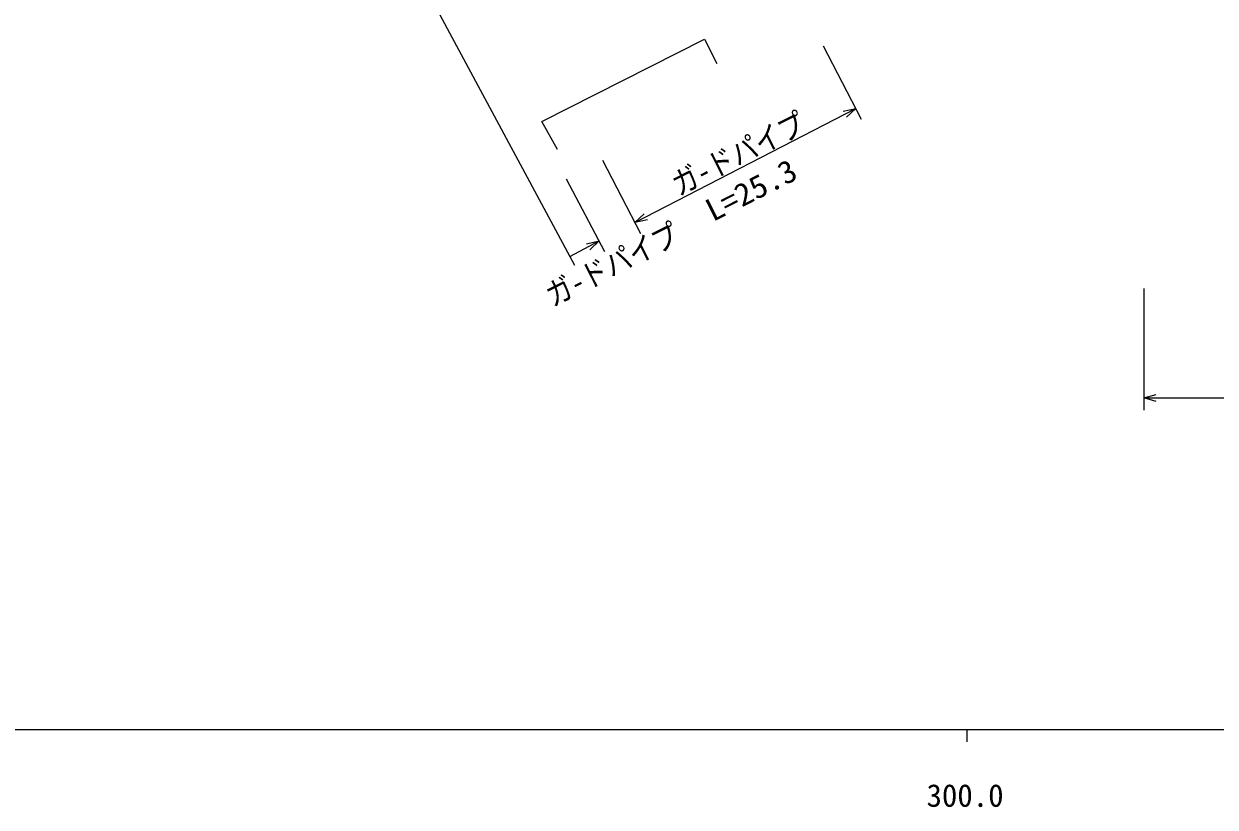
# Model space of a CAD drawing. Units: millimetres, scale not verified. Extents: x 40000 to 680000, y 20000 to 380000.
# Drawn here: x 291714 to 388075, y 198715 to 262081 of the extents above; entities that cross this region are included whole.
import ezdxf
from ezdxf.enums import TextEntityAlignment as Align

# ---------------------------------------------------------------- set-up
doc = ezdxf.new("R2010")
doc.units = ezdxf.units.MM
doc.header["$LTSCALE"] = 1000
for name, color, linetype, lineweight in [('M-BGD', 7, 'Continuous', 25), ('M-BMK-OTRS', 5, 'Continuous', 25), ('M-STR-HTXT', 7, 'Continuous', 13), ('M-TTL-BAND', 7, 'Continuous', 25)]:
    doc.layers.add(name, color=color, linetype=linetype, lineweight=lineweight)
doc.styles.add('ＭＳ ゴシック', font='')
doc.styles.get('ＭＳ ゴシック').set_extended_font_data('MS Gothic')

msp = doc.modelspace()

# ---------------------------------------------------------------- linework, layer by layer
at = {"layer": 'M-BGD'}
for p, q in [((333622, 254169), (346765, 260830)), ((346765, 260830), (347776, 258867)), ((334871, 251909), (333622, 254169))]:
    msp.add_line(p, q, dxfattribs=at)
at = {"layer": 'M-BMK-OTRS'}
msp.add_line((318537, 275503), (336243, 242569), dxfattribs=at)
at = {"layer": 'M-STR-HTXT'}
for p, q in [((359461, 254345), (356398, 260279)), ((341129, 246008), (359003, 255234)), ((357986, 255024), (359003, 255234)), ((359003, 255234), (358243, 254526)), ((338525, 251054), (341588, 245120)), ((338707, 243633), (335601, 249508)), ((341129, 246008), (341889, 246716)), ((342146, 246218), (341129, 246008)), ((335869, 243264), (338240, 244517)), ((337225, 244297), (338240, 244517)), ((338240, 244517), (337487, 243802)), ((382309, 240672), (382309, 230820)), ((382309, 231820), (383309, 232100)), ((383309, 231540), (382309, 231820)), ((382309, 231820), (511655, 231820))]:
    msp.add_line(p, q, dxfattribs=at)
at = {"layer": 'M-TTL-BAND'}
for p, q in [((40000, 205000), (579000, 205000)), ((368000, 205000), (368000, 204000))]:
    msp.add_line(p, q, dxfattribs=at)

# ---------------------------------------------------------------- texts
at = {"layer": 'M-STR-HTXT', "style": 'ＭＳ ゴシック'}
for s, rotation, width, p in [('ガ-ドパイプ ', 26.8, 0.85, (344943, 247638)), ('L=25.3', 26.9, 1.05, (347694, 245551)), ('ガ-ドパイプ ', 26.8, 0.85, (334740, 238673))]:
    msp.add_text(s, height=1833, rotation=rotation, dxfattribs=dict(at, width=width)).set_placement(p, align=Align.BOTTOM_LEFT)
at = {"layer": 'M-TTL-BAND', "style": 'ＭＳ ゴシック'}
msp.add_text('300.0', height=1833, dxfattribs=at).set_placement((367844, 198195), align=Align.BOTTOM_CENTER)

doc.saveas('drawing.dxf')
